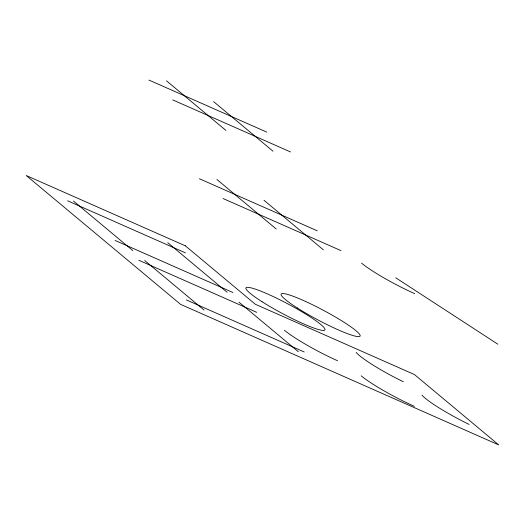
<?xml version="1.0" encoding="UTF-8"?>
<svg xmlns="http://www.w3.org/2000/svg" width="525" height="525" viewBox="0 0 525 525"><rect width="100%" height="100%" fill="white"/><g stroke="black" fill="none" stroke-linecap="round" stroke-linejoin="round"><path stroke-width="0.79" d="M148.969 80.076L266.798 132.129M172.712 99.894L290.548 151.955M199.369 178.73L317.198 230.79M223.112 198.548L340.948 250.609M67.627 200.812L185.456 252.873M115.119 240.457L232.949 292.51M138.869 260.275L256.699 312.329M186.362 299.913L304.192 351.973M395.765 277.797L497.858 344.21M213.642 101.647L273.007 151.2M166.504 80.824L225.875 130.377M264.042 200.307L323.407 249.854M216.904 179.484L276.275 229.031M167.737 242.707L227.108 292.261M238.98 302.17L298.344 351.724M73.474 201.062L132.838 250.615M144.71 260.525L204.081 310.078M403.358 381.767A44.737 5.532 28 0 1 356.153 352.406M469.16 424.43A44.737 5.532 28 0 1 421.949 395.076M414.73 293.632A44.737 5.532 28 0 1 361.567 263.15M337.562 360.727A44.737 5.532 28 0 1 284.406 330.245M414.376 406.324A44.737 5.532 28 0 1 361.22 375.841M185.325 245.812L26.25 175.534L180.6 304.369L498.75 444.924L414.448 374.561L255.373 304.283L185.325 245.812M297.34 308.004A44.737 5.532 28 0 0 359.966 336.249A44.737 5.532 28 0 0 304.493 300.969A44.737 5.532 28 0 0 297.34 308.004M262.172 301.796A44.737 5.532 28 0 0 324.798 330.041A44.737 5.532 28 0 0 269.325 294.761A44.737 5.532 28 0 0 262.172 301.796"/></g></svg>
